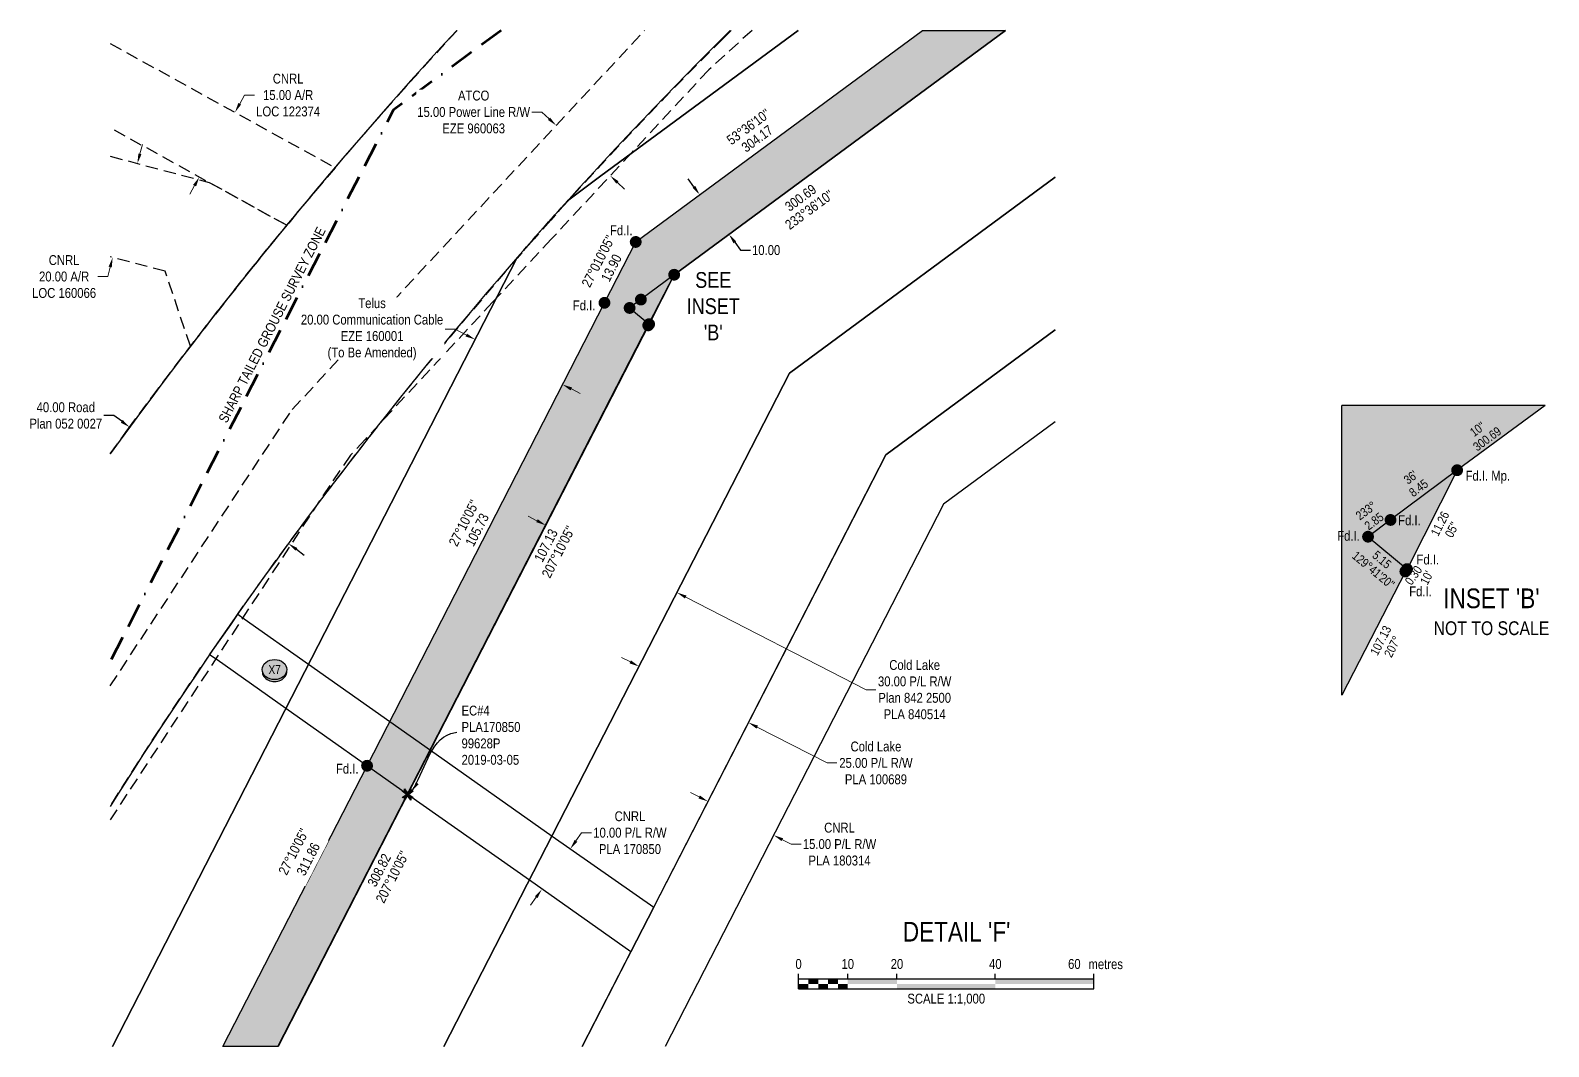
# Model space of a CAD drawing. Extents: x 506429 to 517084, y 6049655 to 6059669.
# Drawn here: x 506622 to 508163, y 6054665 to 6055696 of the extents above; entities that cross this region are included whole.
import ezdxf
from ezdxf.enums import TextEntityAlignment as Align

# ---------------------------------------------------------------- set-up
doc = ezdxf.new("R2010")
doc.units = 0
doc.header["$LTSCALE"] = 5
doc.header["$PDSIZE"] = 0.5
for name, pattern in [('BORDER', [17.5, 5, -2.5, 5, -2.5, 0, -2.5]), ('foc-ACCESSROAD', [3.75, 2.5, -1.25]), ('foc-FLOWLINE', [3.75, 2.5, -1.25])]:
    doc.linetypes.add(name, pattern=pattern)
doc.layers.get('Defpoints').update_dxf_attribs({"color": 9})
doc.layers.add('AS-BOUNDARY', color=7, linetype='BORDER', lineweight=60, true_color=0xcc33ff)
doc.layers.add('C-EZE-T', color=13, linetype='Continuous', lineweight=9)
doc.layers.add('F-RW-T', color=190, linetype='Continuous', lineweight=9)
for name, color, linetype in [('C-RW', 13, 'Continuous'), ('DETAIL-T', 7, 'Continuous'), ('F-AR', 190, 'foc-ACCESSROAD'), ('F-EZE', 190, 'foc-FLOWLINE'), ('F-RW', 190, 'Continuous'), ('L-BD', 7, 'Continuous'), ('L-BD1', 253, 'Continuous'), ('L-MON', 1, 'Continuous'), ('L-TITLEDB', 4, 'Continuous'), ('L-TITLEDB-T', 4, 'Continuous'), ('P-CROSSINGS', 250, 'Continuous'), ('P-PROPOSED', 10, 'Continuous'), ('P-PROPOSED-H', 21, 'Continuous'), ('P-TXT', 4, 'Continuous')]:
    doc.layers.add(name, color=color, linetype=linetype)
doc.styles.add('80', font='ARIALN.TTF', dxfattribs={"height": 10})
doc.styles.add('80CG', font='ARIALN.TTF', dxfattribs={"height": 10})
doc.styles.add('80L', font='ARIALN.TTF', dxfattribs={"height": 10})
doc.styles.add('Crossing', font='ARIALN.TTF', dxfattribs={"height": 10})
doc.dimstyles.new('Compass 5 000', dxfattribs={"dimscale": 5, "dimtxt": 9, "dimasz": 2, "dimexe": 0.2, "dimexo": 0.0625, "dimgap": 0.5, "dimtad": 0, "dimtih": 1, "dimtoh": 1, "dimzin": 0, "dimdsep": 46, "dimtxsty": '80CG', "dimcen": 0.1, "dimse1": 1, "dimse2": 1, "dimclrd": 256, "dimclrt": 256, "dimaunit": 1, "dimadec": 4, "dimazin": 0, "dimtfac": 0.06, "dimtofl": 0, "dimtmove": 0, "dimatfit": 1, "dimfxl": 0.2, "dimtolj": 1, "dimtzin": 0, "dimlwd": -1, "dimarcsym": 0})

# ---------------------------------------------------------------- blocks, each defined once
blk = doc.blocks.new('*D1077')
at = {"layer": 'Defpoints', "color": 0, "transparency": 16777216}
for p in [(506721.6, 6055292.4), (506882.8, 6055174.3), (506883.6, 6055175.4)]:
    blk.add_point(p, dxfattribs=at)
at = {"layer": 'L-TITLEDB-T', "transparency": 16777216}
for p, q in [((506706.3, 6055305.3), (506696.3, 6055305.3)), ((506714.3, 6055299.4), (506706.3, 6055305.3)), ((506891.7, 6055169.5), (506899.7, 6055163.6))]:
    blk.add_line(p, q, dxfattribs=at)
for points in [[(506715.3, 6055300.7), (506713.4, 6055298), (506722.4, 6055293.5)], [(506892.6, 6055170.8), (506890.7, 6055168.1), (506883.6, 6055175.4)]]:
    blk.add_solid(points, dxfattribs=at)
at = {"layer": 'L-TITLEDB-T', "transparency": 16777216, "insert": (506657.5, 6055305.3), "char_height": 10, "attachment_point": 5, "style": '80CG'}
blk.add_mtext('\\A1;40.00 Road\\PPlan 052 0027', dxfattribs=at)
blk = doc.blocks.new('*D1078')
at = {"layer": 'Defpoints', "color": 0, "transparency": 16777216}
for p in [(507169.8, 6054865.4), (507195.7, 6054847.1), (507167, 6054806.3)]:
    blk.add_point(p, dxfattribs=at)
at = {"layer": 'F-RW-T', "transparency": 16777216}
for p, q in [((507175.6, 6054873.6), (507181.3, 6054881.8)), ((507181.3, 6054881.8), (507191.3, 6054881.8)), ((507135.3, 6054816.4), (507129.5, 6054808.2))]:
    blk.add_line(p, q, dxfattribs=at)
for points in [[(507174.2, 6054874.5), (507176.9, 6054872.6), (507169.8, 6054865.4)], [(507133.9, 6054817.4), (507136.6, 6054815.5), (507141, 6054824.6)]]:
    blk.add_solid(points, dxfattribs=at)
at = {"layer": 'F-RW-T', "transparency": 16777216, "insert": (507230.4, 6054881.8), "char_height": 10, "attachment_point": 5, "style": '80CG'}
blk.add_mtext('\\A1;CNRL\\P10.00 P/L R/W\\PPLA 170850', dxfattribs=at)
blk = doc.blocks.new('fdia')
at = {"color": 255, "const_width": 1}
blk.add_lwpolyline([(-0.5, 0, 1), (0.5, 0, 1)], format="xyb", close=True, dxfattribs=at)
blk = doc.blocks.new('Fdiaa')
blk.add_blockref('fdia', (0, 0))
blk = doc.blocks.new('fdib')
at = {"color": 1, "const_width": 1.6}
blk.add_lwpolyline([(-0.4, 0, 1), (0.4, 0, 1)], format="xyb", close=True, dxfattribs=at)
at = {"color": 1}
blk.add_circle((0, 0), 0.8, dxfattribs=at)
blk = doc.blocks.new('Fdibb')
blk.add_blockref('fdib', (0, 0))
blk = doc.blocks.new('fdicc')
for name in ['Fdibb', 'Fdiaa']:
    blk.add_blockref(name, (0, 0))
blk = doc.blocks.new('FDI')
blk.add_blockref('fdicc', (0, 0))
blk = doc.blocks.new('TEMP')
h = blk.add_hatch(color=255)
h.dxf.hatch_style = 1
h.paths.add_polyline_path([(0, 0.25), (-0.67, 1.15), (-0.67, 0.67), (-1.15, 0.67), (-0.25, 0), (-1.15, -0.67), (-0.67, -0.67), (-0.67, -1.15), (0, -0.25), (0.67, -1.15), (0.67, -0.67), (1.15, -0.67), (0.25, 0), (1.15, 0.67), (0.67, 0.67), (0.67, 1.15)])
h.paths.add_polyline_path([(0.57, 0.85), (0.57, 0.57), (0.85, 0.57), (0.08, 0), (0.85, -0.57), (0.57, -0.57), (0.57, -0.85), (0, -0.08), (-0.57, -0.85), (-0.57, -0.57), (-0.85, -0.57), (-0.08, 0), (-0.85, 0.57), (-0.57, 0.57), (-0.57, 0.85), (0, 0.08)], flags=16)
h = blk.add_hatch(color=1)
h.dxf.hatch_style = 1
h.paths.add_polyline_path([(0, 0.08), (-0.57, 0.85), (-0.57, 0.57), (-0.85, 0.57), (-0.08, 0), (-0.85, -0.57), (-0.57, -0.57), (-0.57, -0.85), (0, -0.08), (0.57, -0.85), (0.57, -0.57), (0.85, -0.57), (0.08, 0), (0.85, 0.57), (0.57, 0.57), (0.57, 0.85)])
at = {"color": 1}
for p, q in [((-0.08, 0), (0.08, 0)), ((0, 0.08), (0, -0.08))]:
    blk.add_line(p, q, dxfattribs=at)
at = {"color": 255, "flags": 128}
blk.add_lwpolyline([(-0.25, 0), (-1.15, 0.67), (-0.67, 0.67), (-0.67, 1.15), (0, 0.25), (0.67, 1.15), (0.67, 0.67), (1.15, 0.67), (0.25, 0), (1.15, -0.67), (0.67, -0.67), (0.67, -1.15), (0, -0.25), (-0.67, -1.15), (-0.67, -0.67), (-1.15, -0.67)], close=True, dxfattribs=at)
at = {"color": 1, "flags": 128}
blk.add_lwpolyline([(-0.08, 0), (-0.85, 0.57), (-0.57, 0.57), (-0.57, 0.85), (0, 0.08), (0.57, 0.85), (0.57, 0.57), (0.85, 0.57), (0.08, 0), (0.85, -0.57), (0.57, -0.57), (0.57, -0.85), (0, -0.08), (-0.57, -0.85), (-0.57, -0.57), (-0.85, -0.57)], close=True, dxfattribs=at)
blk = doc.blocks.new('*D1079')
at = {"layer": 'Defpoints', "color": 0, "transparency": 16777216}
for p in [(506750.9, 6055555.7), (506705.1, 6055465.7), (506725.8, 6055460.2)]:
    blk.add_point(p, dxfattribs=at)
at = {"layer": 'F-RW-T', "transparency": 16777216}
for p, q in [((506732.8, 6055570.8), (506735.3, 6055580.5)), ((506702.6, 6055456), (506700.1, 6055446.3)), ((506700.1, 6055446.3), (506690.1, 6055446.3))]:
    blk.add_line(p, q, dxfattribs=at)
for points in [[(506731.2, 6055571.2), (506734.4, 6055570.4), (506730.2, 6055561.1)], [(506701, 6055456.4), (506704.2, 6055455.6), (506705.1, 6055465.7)]]:
    blk.add_solid(points, dxfattribs=at)
at = {"layer": 'F-RW-T', "transparency": 16777216, "insert": (506655.8, 6055446.3), "char_height": 10, "attachment_point": 5, "style": '80CG'}
blk.add_mtext('\\A1;CNRL\\P20.00 A/R\\PLOC 160066', dxfattribs=at)
blk = doc.blocks.new('*D1080')
at = {"layer": 'Defpoints', "color": 0, "transparency": 16777216}
for p in [(506811.1, 6055623), (506774.9, 6055557.4), (506793.1, 6055547.3)]:
    blk.add_point(p, dxfattribs=at)
at = {"layer": 'F-RW-T', "transparency": 16777216}
for p, q in [((506834.1, 6055621.7), (506839, 6055630.5)), ((506839, 6055630.5), (506849, 6055630.5)), ((506788.3, 6055538.6), (506783.5, 6055529.8))]:
    blk.add_line(p, q, dxfattribs=at)
for points in [[(506832.7, 6055622.5), (506835.6, 6055620.9), (506829.3, 6055613)], [(506786.8, 6055539.4), (506789.8, 6055537.8), (506793.1, 6055547.3)]]:
    blk.add_solid(points, dxfattribs=at)
at = {"layer": 'F-RW-T', "transparency": 16777216, "insert": (506883.3, 6055630.5), "char_height": 10, "attachment_point": 5, "style": '80CG'}
blk.add_mtext('\\A1;CNRL\\P15.00 A/R\\PLOC 122374', dxfattribs=at)
blk = doc.blocks.new('*D1084')
at = {"layer": 'Defpoints', "color": 0, "transparency": 16777216}
for p in [(507321.9, 6055544.6), (507351.5, 6055504.4), (507330.9, 6055489.2)]:
    blk.add_point(p, dxfattribs=at)
at = {"layer": 'P-TXT', "transparency": 16777216}
for p, q in [((507295.3, 6055537.4), (507289.4, 6055545.5)), ((507336.8, 6055481.1), (507342.8, 6055473.1)), ((507342.8, 6055473.1), (507352.8, 6055473.1))]:
    blk.add_line(p, q, dxfattribs=at)
for points in [[(507296.7, 6055538.4), (507294, 6055536.4), (507301.3, 6055529.4)], [(507338.2, 6055482.1), (507335.5, 6055480.1), (507330.9, 6055489.2)]]:
    blk.add_solid(points, dxfattribs=at)
at = {"layer": 'P-TXT', "transparency": 16777216, "insert": (507368.7, 6055473.1), "char_height": 10, "attachment_point": 5, "style": '80CG'}
blk.add_mtext('\\A1;10.00', dxfattribs=at)
blk = doc.blocks.new('*U1061')
at = {"color": 0}
for p, q in [((-150, 0), (-150, 15)), ((-150, 10), (150.2, 10)), ((-150, 0), (150.2, 0)), ((-100, 10), (-100, 15)), ((-50, 10), (-50, 15)), ((50, 10), (50, 15)), ((150.2, 0), (150.2, 15))]:
    blk.add_line(p, q, dxfattribs=at)
for points in [[(-150, 5), (-140, 5), (-150, 0), (-140, 0)], [(-140, 10), (-130, 10), (-140, 5), (-130, 5)], [(-130, 5), (-120, 5), (-130, 0), (-120, 0)], [(-120, 10), (-110, 10), (-120, 5), (-110, 5)], [(-110, 5), (-100, 5), (-110, 0), (-100, 0)], [(-100, 10), (-50, 10), (-100, 5), (-50, 5)], [(-50, 5), (50, 5), (-50, 0), (50, 0)], [(50, 10), (150.2, 10), (50, 5), (150.2, 5)]]:
    blk.add_solid(points, dxfattribs=at)
at = {"color": 0, "style": '80'}
blk.add_text('metres', height=10, dxfattribs=at).set_placement((162.2, 20), align=Align.CENTER)
at = {"color": 0, "char_height": 10, "style": '80'}
for s, insert, attachment_point in [('0', (-150, 30.2), 2), ('10', (-100, 30.2), 2), ('20', (-50, 30.2), 2), ('40', (50, 30.2), 2), ('60', (136.7, 30.2), 3), ('SCALE 1:1,000', (0.1, -5), 2)]:
    blk.add_mtext(s, dxfattribs=dict(at, insert=insert, attachment_point=attachment_point))
blk = doc.blocks.new('*D1086')
at = {"layer": 'Defpoints', "color": 0, "transparency": 16777216}
for p in [(507348.5, 6054989.2), (507415.1, 6054954.9), (507376.3, 6054879.3)]:
    blk.add_point(p, dxfattribs=at)
at = {"layer": 'F-RW-T', "transparency": 16777216}
for p, q in [((507300.7, 6054918.1), (507291.8, 6054922.7)), ((507385.2, 6054874.7), (507394.1, 6054870.2)), ((507394.1, 6054870.2), (507404.1, 6054870.2))]:
    blk.add_line(p, q, dxfattribs=at)
for points in [[(507301.5, 6054919.6), (507300, 6054916.6), (507309.6, 6054913.5)], [(507385.9, 6054876.2), (507384.4, 6054873.3), (507376.3, 6054879.3)]]:
    blk.add_solid(points, dxfattribs=at)
at = {"layer": 'F-RW-T', "transparency": 16777216, "insert": (507443.2, 6054870.2), "char_height": 10, "attachment_point": 5, "style": '80CG'}
blk.add_mtext('\\A1;CNRL\\P15.00 P/L R/W\\PPLA 180314', dxfattribs=at)
blk = doc.blocks.new('*D1087')
at = {"layer": 'Defpoints', "color": 0, "transparency": 16777216}
for p in [(507237.4, 6055046.2), (507350.7, 6054993.6), (507348.5, 6054989.2)]:
    blk.add_point(p, dxfattribs=at)
at = {"layer": 'F-RW-T', "transparency": 16777216}
for p, q in [((507230.8, 6055055.2), (507221.9, 6055059.8)), ((507359.6, 6054989), (507430.6, 6054952.6)), ((507430.6, 6054952.6), (507440.6, 6054952.6))]:
    blk.add_line(p, q, dxfattribs=at)
for points in [[(507231.5, 6055056.7), (507230, 6055053.7), (507239.6, 6055050.6)], [(507360.4, 6054990.5), (507358.9, 6054987.5), (507350.7, 6054993.6)]]:
    blk.add_solid(points, dxfattribs=at)
at = {"layer": 'F-RW-T', "transparency": 16777216, "insert": (507480.2, 6054952.6), "char_height": 10, "attachment_point": 5, "style": '80CG'}
blk.add_mtext('\\A1;Cold Lake\\P25.00 P/L R/W\\PPLA 100689', dxfattribs=at)
blk = doc.blocks.new('*D1085')
at = {"layer": 'Defpoints', "color": 0, "transparency": 16777216}
for p in [(507278.1, 6055125.6), (507104.2, 6055114.6), (507237.4, 6055046.2)]:
    blk.add_point(p, dxfattribs=at)
at = {"layer": 'F-RW-T', "transparency": 16777216}
for p, q in [((507136, 6055198.5), (507127.1, 6055203.1)), ((507287, 6055121), (507470.1, 6055027)), ((507470.1, 6055027), (507480.1, 6055027))]:
    blk.add_line(p, q, dxfattribs=at)
for points in [[(507136.8, 6055200), (507135.2, 6055197), (507144.9, 6055193.9)], [(507287.8, 6055122.5), (507286.2, 6055119.5), (507278.1, 6055125.6)]]:
    blk.add_solid(points, dxfattribs=at)
at = {"layer": 'F-RW-T', "transparency": 16777216, "insert": (507519.5, 6055027), "char_height": 10, "attachment_point": 5, "style": '80CG'}
blk.add_mtext('\\A1;Cold Lake\\P30.00 P/L R/W\\PPlan 842 2500\\PPLA 840514', dxfattribs=at)
blk = doc.blocks.new('*D1088')
at = {"layer": 'Defpoints', "color": 0, "transparency": 16777216}
for p in [(507155.5, 6055599.7), (507156, 6055600.2), (507210.9, 6055549.2)]:
    blk.add_point(p, dxfattribs=at)
at = {"layer": 'F-RW-T', "transparency": 16777216}
for p, q in [((507140.9, 6055613.3), (507130.9, 6055613.3)), ((507148.2, 6055606.5), (507140.9, 6055613.3)), ((507217.7, 6055541.8), (507225, 6055535))]:
    blk.add_line(p, q, dxfattribs=at)
for points in [[(507149.3, 6055607.7), (507147.1, 6055605.3), (507155.5, 6055599.7)], [(507218.8, 6055543.1), (507216.6, 6055540.6), (507210.4, 6055548.6)]]:
    blk.add_solid(points, dxfattribs=at)
at = {"layer": 'F-RW-T', "transparency": 16777216, "insert": (507071.7, 6055613.3), "char_height": 10, "attachment_point": 5, "style": '80CG', "bg_fill": 3, "box_fill_scale": 1.1, "bg_fill_color": 256, "bg_fill_true_color": 13158600, "bg_fill_transparency": 0}
blk.add_mtext('\\A1;ATCO\\P15.00 Power Line R/W\\PEZE 960063', dxfattribs=at)
blk = doc.blocks.new('*D1089')
at = {"layer": 'C-EZE-T', "transparency": 16777216}
for p, q in [((507052.9, 6055392.8), (507042.9, 6055392.8)), ((507064.3, 6055386.9), (507052.9, 6055392.8)), ((507170.9, 6055332.2), (507179.8, 6055327.6))]:
    blk.add_line(p, q, dxfattribs=at)
for points in [[(507065, 6055388.4), (507063.5, 6055385.5), (507073.2, 6055382.4)], [(507171.6, 6055333.7), (507170.1, 6055330.7), (507162, 6055336.7)]]:
    blk.add_solid(points, dxfattribs=at)
at = {"layer": 'Defpoints', "color": 0, "transparency": 16777216}
for p in [(507081.7, 6055399), (507170.5, 6055353.4), (507162, 6055336.7)]:
    blk.add_point(p, dxfattribs=at)
at = {"layer": 'C-EZE-T', "transparency": 16777216, "insert": (506968.5, 6055392.8), "char_height": 10, "attachment_point": 5, "style": '80CG', "bg_fill": 3, "box_fill_scale": 1.1, "bg_fill_color": 256, "bg_fill_true_color": 13158600, "bg_fill_transparency": 0}
blk.add_mtext('\\A1;Telus\\P20.00 Communication Cable\\PEZE 160001\\P(To Be Amended)', dxfattribs=at)
blk = doc.blocks.new('xing2')
h = blk.add_hatch(color=50)
h.dxf.hatch_style = 1
edge = h.paths.add_edge_path()
edge.add_ellipse((0, 0), major_axis=(-12.5, 0), ratio=0.816297, start_angle=0, end_angle=360)
h = blk.add_hatch(color=250)
h.dxf.hatch_style = 1
edge = h.paths.add_edge_path()
edge.add_ellipse((0, -2), major_axis=(-12.5, 0), ratio=0.816297, start_angle=0, end_angle=180)
edge.add_line((12.5, -2), (12.5, 0))
edge.add_ellipse((0, 0), major_axis=(-12.5, 0), ratio=0.816297, start_angle=0, end_angle=180, ccw=False)
edge.add_line((-12.5, 0), (-12.5, -2))
at = {"color": 250}
blk.add_ellipse((0, 0), major_axis=(-12.5, 0), ratio=0.816297, dxfattribs=at)
blk.add_ellipse((0, -2), major_axis=(-12.5, 0), ratio=0.816297, start_param=0, end_param=3.141593, dxfattribs=at)
at = {"color": 250, "style": 'Crossing'}
blk.add_attdef('CROSSING', text='', height=9, dxfattribs=at).set_placement((0.1, 0), align=Align.MIDDLE_CENTER)
at = {"color": 250, "style": 'Crossing', "flags": 1}
for tag, p in [('OWNER', (0.1, -12.5)), ('DESCRIPTION', (0.1, -25.8)), ('LOCATION', (0.1, -39.3)), ('DWG_REF', (0.1, -52.8))]:
    blk.add_attdef(tag, text='', height=9, dxfattribs=at).set_placement(p, align=Align.MIDDLE_CENTER)

msp = doc.modelspace()

# ---------------------------------------------------------------- hatches: boundary and pattern name
at = {"layer": 'P-PROPOSED-H'}
h = msp.add_hatch(color=256, dxfattribs=at)
h.dxf.hatch_style = 1
h.paths.add_polyline_path([(507004.668, 6054920.736), (507249.851, 6055398.011), (507275.294, 6055448.181), (507611.719, 6055696.194), (507527.556, 6055696.194), (507236.243, 6055481.439), (507204.539, 6055419.66), (506963.428, 6054949.798), (506817.107, 6054664.69), (506873.251, 6054664.69)])
h = msp.add_hatch(color=256, dxfattribs=at)
h.dxf.hatch_style = 1
h.paths.add_polyline_path([(508070.378, 6055249.743), (508159.656, 6055315.556), (507953.428, 6055315.556), (507953.428, 6055021.537), (508017.804, 6055146.964), (508019.494, 6055149.403)])

# ---------------------------------------------------------------- linework, layer by layer
at = {"layer": 'AS-BOUNDARY', "flags": 128}
msp.add_lwpolyline([(507099.76, 6055696.194), (506990.001, 6055615.255), (506702.634, 6055055.607)], dxfattribs=at)
at = {"layer": 'C-RW'}
for p, q in [((508159.656, 6055315.556), (508070.378, 6055249.743)), ((508070.378, 6055249.743), (508002.752, 6055199.268)), ((508002.752, 6055199.268), (507979.893, 6055182.267)), ((507979.893, 6055182.267), (508019.494, 6055149.403)), ((508017.804, 6055146.964), (507953.428, 6055021.537))]:
    msp.add_line(p, q, dxfattribs=at)
at = {"layer": 'C-RW', "color": 3}
msp.add_line((508019.494, 6055149.403), (508017.804, 6055146.964), dxfattribs=at)
at = {"layer": 'C-RW', "flags": 128}
msp.add_lwpolyline([(506704.814, 6054664.69), (507115.875, 6055465.579, -0.00440901), (507167.123, 6055523.269), (507200.897, 6055548.477), (507401.28, 6055696.194)], format="xyb", dxfattribs=at)
msp.add_lwpolyline([(507611.733, 6055696.194), (507275.294, 6055448.181), (507241.481, 6055422.943), (507230.051, 6055414.443), (507249.851, 6055398.011), (507249.007, 6055396.791), (506873.251, 6054664.69)], dxfattribs=at)
at = {"layer": 'F-AR'}
for points in [[(507333.163, 6055696.194), (507324.264, 6055687.411), (507297.524, 6055660.554), (507271.018, 6055633.468), (507244.745, 6055606.153), (507218.712, 6055578.613), (507192.918, 6055550.851), (507167.365, 6055522.865), (507150.131, 6055503.724), (507133.013, 6055484.484), (507116.008, 6055465.139), (507091.671, 6055437.113), (507067.572, 6055408.883), (507043.715, 6055380.453), (507020.099, 6055351.815), (506996.726, 6055322.985), (506973.599, 6055293.954), (506963.42, 6055280.954), (506950.718, 6055264.73), (506927.497, 6055234.285), (506904.616, 6055204.086), (506881.962, 6055173.467), (506859.572, 6055142.652), (506837.456, 6055111.644), (506815.607, 6055080.443), (506794.033, 6055049.056), (506772.727, 6055017.483), (506751.702, 6054985.722), (506730.951, 6054953.781), (506710.478, 6054921.663), (506702.634, 6054909.118)], [(506702.634, 6055266.332), (506721.326, 6055292.045), (506744.879, 6055323.861), (506768.706, 6055355.47), (506792.803, 6055386.874), (506817.157, 6055418.047), (506841.775, 6055449.005), (506866.66, 6055479.755), (506881.966, 6055498.345), (506891.817, 6055510.263), (506906.395, 6055527.688), (506917.232, 6055540.581), (506931.069, 6055556.831), (506942.899, 6055570.689), (506968.832, 6055600.56), (506995.023, 6055630.202), (507021.467, 6055659.62), (507048.163, 6055688.812), (507055.034, 6055696.194)], [(506702.634, 6055682.815), (506931.069, 6055556.831), (506917.232, 6055540.581), (506906.395, 6055527.688), (506891.817, 6055510.263), (506881.966, 6055498.345), (506702.634, 6055597.245)], [(506702.634, 6055568.42), (506802.935, 6055541.934), (506881.964, 6055498.352), (506866.648, 6055479.788), (506851.693, 6055461.429), (506841.748, 6055449.066), (506817.173, 6055418.008), (506792.803, 6055386.874), (506789.912, 6055383.114), (506784.144, 6055375.602), (506758.389, 6055451.686), (506702.634, 6055466.34)]]:
    msp.add_lwpolyline(points, dxfattribs=at)
at = {"layer": 'F-EZE'}
for points in [[(506702.634, 6055030.971), (506887.331, 6055311.302), (507245.275, 6055696.194)], [(507354.376, 6055696.194), (507310.358, 6055656.156), (507232.312, 6055572.234), (507150.558, 6055484.323)], [(507150.558, 6055484.323), (507090.936, 6055420.211), (506961.422, 6055280.954), (506946.455, 6055264.86), (506925.499, 6055234.285), (506702.634, 6054895.038)]]:
    msp.add_lwpolyline(points, dxfattribs=at)
at = {"layer": 'F-RW'}
for points in [[(506872.968, 6054664.69), (507249.664, 6055398.184), (507275.294, 6055448.181), (507611.719, 6055696.194)], [(507662.252, 6055547.263), (507392.562, 6055348.415), (507041.468, 6054664.69)], [(507041.468, 6054664.69), (507392.562, 6055348.415), (507662.252, 6055547.263)], [(507662.252, 6055392.113), (507490.263, 6055265.303), (507181.841, 6054664.69)], [(507181.85, 6054664.69), (507231.524, 6054761.43), (507254.566, 6054806.3), (507490.263, 6055265.303), (507662.252, 6055392.113)], [(507662.252, 6055299.026), (507548.88, 6055215.435), (507266.08, 6054664.69)]]:
    msp.add_lwpolyline(points, dxfattribs=at)
msp.add_lwpolyline([(507254.566, 6054806.3), (507231.276, 6054760.946), (507128.361, 6054833.516), (507004.668, 6054920.736), (506881.069, 6055007.889), (506811.074, 6055057.249), (506803.574, 6055062.524), (506832.053, 6055103.566), (506838.513, 6055099.018), (506904.112, 6055052.759), (507027.71, 6054965.603), (507151.402, 6054878.385), (507254.566, 6054806.3)], close=True, dxfattribs=at)
at = {"layer": 'L-TITLEDB', "flags": 128}
msp.add_lwpolyline([(507332.296, 6055696.194, 0.05781466), (506702.634, 6054908.408)], format="xyb", dxfattribs=at)
at = {"layer": 'L-TITLEDB'}
msp.add_arc((510412.596, 6052588.64), 4575.318, 137.218877, 144.18046, dxfattribs=at)
at = {"layer": 'P-PROPOSED', "flags": 128}
msp.add_lwpolyline([(508159.656, 6055315.556), (508070.378, 6055249.743), (508019.494, 6055149.403), (508017.804, 6055146.964), (507953.428, 6055021.537)], dxfattribs=at)
at = {"layer": 'P-PROPOSED-H'}
for p in [(508159.656, 6055315.556), (507953.428, 6055021.537)]:
    msp.add_line(p, (507953.428, 6055315.556), dxfattribs=at)
at = {"layer": 'P-PROPOSED-H', "flags": 128}
for points in [[(507527.556, 6055696.194), (507611.719, 6055696.194)], [(506873.251, 6054664.69), (506817.107, 6054664.69)]]:
    msp.add_lwpolyline(points, dxfattribs=at)

# ---------------------------------------------------------------- block references
at = {"layer": 'DETAIL-T', "xscale": 0.9990104649161125, "yscale": 0.9990104649161125, "zscale": 0.9990104649161125}
msp.add_blockref('*U1061', (507551.475, 6054723.425), dxfattribs=at)
at = {"layer": 'L-MON'}
for name, p, xscale, yscale, zscale in [('FDI', (507236.243, 6055481.439), 4.995052324580574, 4.995052324580574, 4.995052324580574), ('FDI', (507275.294, 6055448.181), 4.995052324580578, 4.995052324580578, 4.995052324580578), ('FDI', (507204.539, 6055419.66), 4.995052324580574, 4.995052324580574, 4.995052324580574), ('FDI', (507241.481, 6055422.943), 4.995052324580578, 4.995052324580578, 4.995052324580578), ('FDI', (507230.051, 6055414.443), 4.995052324580578, 4.995052324580578, 4.995052324580578), ('FDI', (507249.007, 6055396.791), 4.995052324580578, 4.995052324580578, 4.995052324580578), ('FDI', (507249.851, 6055398.011), 4.995052324580578, 4.995052324580578, 4.995052324580578), ('FDI', (508070.378, 6055249.743), 4.995052324580578, 4.995052324580578, 4.995052324580578), ('FDI', (508002.752, 6055199.268), 4.995052324580578, 4.995052324580578, 4.995052324580578), ('FDI', (507979.893, 6055182.267), 4.995052324580578, 4.995052324580578, 4.995052324580578), ('FDI', (508017.804, 6055146.964), 4.995052324580578, 4.995052324580578, 4.995052324580578), ('FDI', (508019.494, 6055149.403), 4.995052324580578, 4.995052324580578, 4.995052324580578), ('FDI', (506963.428, 6054949.798), 4.995052324580574, 4.995052324580574, 4.995052324580574), ('TEMP', (507004.668, 6054920.736), 4.995052324580578, 4.995052324580578, 4.995052324580578)]:
    msp.add_blockref(name, p, dxfattribs=dict(at, xscale=xscale, yscale=yscale, zscale=zscale))
at = {"layer": 'P-CROSSINGS', "xscale": 0.9990104649161125, "yscale": 0.9990104649161125, "zscale": 0.9990104649161125}
msp.add_blockref('xing2', (506869.474, 6055047.39), dxfattribs=at).add_auto_attribs({'CROSSING': 'X7'})

# ---------------------------------------------------------------- texts
at = {"layer": 'AS-BOUNDARY', "insert": (506812.066, 6055301.401), "char_height": 9.99505, "attachment_point": 1, "rotation": 62.820431, "style": '80L'}
msp.add_mtext_dynamic_manual_height_columns('SHARP TAILED GROUSE SURVEY ZONE', width=223.75994, gutter_width=50, heights=[0], dxfattribs=at)
at = {"layer": 'DETAIL-T', "color": 3, "attachment_point": 5, "style": '80CG'}
for s, insert, char_height, width in [("SEE\\PINSET\\P'B'", (507315.003, 6055416.22), 15.9842, 53.73842), ("INSET 'B'\\P{\\H0.7x;NOT TO SCALE}", (508105.225, 6055105.952), 19.98021, 116.85915), ("DETAIL 'F'", (507562.123, 6054781.315), 19.9802, 223.63651)]:
    msp.add_mtext(s, dxfattribs=dict(at, insert=insert, char_height=char_height, width=width))
at = {"layer": 'L-BD', "style": '80L'}
for s, height, rotation, p in [('300.69', 9.9901, 36.3966, (507403.652, 6055526.277)), ("233°36'10''", 9.9901, 36.3966, (507412.544, 6055514.215)), ("10''", 8.9911, 36.3966, (508091.135, 6055291.411)), ('300.69', 8.9911, 36.3966, (508100.818, 6055281.586)), ("36'", 8.9911, 36.7369, (508023.12, 6055242.519)), ('8.45', 8.9911, 36.7369, (508031.187, 6055231.711)), ('233°', 8.9911, 36.6407, (507977.908, 6055208.803)), ("207°10'05''", 9.9901, 62.8098, (507157.724, 6055166.938)), ('2.85', 8.9911, 36.6407, (507985.957, 6055197.982)), ('11.26', 8.9911, 63.1094, (508052.955, 6055195.506)), ("05''", 8.9911, 63.1094, (508064.983, 6055189.407)), ('107.13', 9.9901, 62.8098, (507145.061, 6055173.443)), ("129°41'20''", 8.99109, 320.3113, (507985.339, 6055148.538)), ('5.15', 8.9911, 320.3113, (507993.951, 6055158.916)), ('0.30', 8.9911, 55.2926, (508026.04, 6055143.064)), ("10'", 8.9911, 62.8306, (508039.349, 6055140.648)), ('107.13', 8.9911, 62.8306, (507992.751, 6055076.977)), ('207°', 8.9911, 62.8306, (508004.75, 6055070.818)), ('308.82', 9.9901, 62.8306, (506975.728, 6054843.79)), ("207°10'05''", 9.9901, 62.8306, (506989.059, 6054836.947))]:
    msp.add_text(s, height=height, rotation=rotation, dxfattribs=at).set_placement(p, align=Align.MIDDLE)
at = {"layer": 'L-BD1', "style": '80L'}
for s, rotation, p in [("53°36'10''", 36.3975, (507350.704, 6055598.383)), ('304.17', 36.3975, (507359.596, 6055586.321)), ('13.90', 62.8338, (507211.503, 6055455.111)), ("27°10'05''", 62.8353, (507061.763, 6055196.131)), ('105.73', 62.8353, (507075.095, 6055189.29))]:
    msp.add_text(s, height=9.9901, rotation=rotation, dxfattribs=at).set_placement(p, align=Align.MIDDLE)
at = {"layer": 'L-MON', "char_height": 9.9901, "attachment_point": 1, "style": '80L'}
for s, width, insert in [('Fd.I.', 22.04407, (507210.169, 6055498.27)), ('Fd.I. Mp.', 74.56615, (508078.969, 6055249.157)), ('Fd.I.', 22.04407, (508010.485, 6055203.934)), ('Fd.I.', 22.04407, (507948.628, 6055188.163)), ('Fd.I.', 22.04407, (508029.138, 6055164.064)), ('Fd.I.', 22.04407, (508021.699, 6055131.804)), ('EC#4\\PPLA170850\\P99628P\\P2019-03-05', 71.4426, (507059.386, 6055010.764)), ('Fd.I.', 22.04407, (506931.882, 6054951.771))]:
    msp.add_mtext_dynamic_manual_height_columns(s, width=width, gutter_width=50, heights=[0], dxfattribs=dict(at, insert=insert))

# ---------------------------------------------------------------- dimensions: what is measured, and where the dimension line sits
at = {"layer": 'F-RW-T'}
for base, p1, p2, angle, text, picture, middle in [((506793.121, 6055547.342), (506811.106, 6055622.991), (506774.921, 6055557.38), 241.122753, 'CNRL\\P15.00 A/R\\PLOC 122374', '*D1080', (506883.256, 6055630.467)), ((506705.141, 6055465.681), (506750.929, 6055555.667), (506725.847, 6055460.239), 255.273759, 'CNRL\\P20.00 A/R\\PLOC 160066', '*D1079', (506655.756, 6055446.338)), ((507278.104, 6055125.557), (507104.16, 6055114.579), (507237.376, 6055046.205), 332.830556, 'Cold Lake\\P30.00 P/L R/W\\PPlan 842 2500\\PPLA 840514', '*D1085', (507519.547, 6055027.026)), ((507350.737, 6054993.586), (507237.376, 6055046.205), (507348.464, 6054989.161), 332.819386, 'Cold Lake\\P25.00 P/L R/W\\PPLA 100689', '*D1087', (507480.16, 6054952.566)), ((507376.281, 6054879.304), (507348.464, 6054989.161), (507415.117, 6054954.935), 332.819612, 'CNRL\\P15.00 P/L R/W\\PPLA 180314', '*D1086', (507443.158, 6054870.168)), ((507169.803, 6054865.41), (507166.951, 6054806.304), (507195.735, 6054847.125), 54.810951, 'CNRL\\P10.00 P/L R/W\\PPLA 170850', '*D1078', (507230.414, 6054881.755))]:
    dim = msp.add_linear_dim(base=base, p1=p1, p2=p2, angle=angle, text=text, dimstyle='Compass 5 000', dxfattribs=at)
    dim.commit()
    dim.dimension.update_dxf_attribs({"geometry": picture, "text_midpoint": middle, "dimtype": 161})
at = {"layer": 'P-TXT'}
dim = msp.add_linear_dim(base=(507330.894, 6055489.17), p1=(507321.862, 6055544.557), p2=(507351.497, 6055504.358), angle=306.397456, text='10.00', dimstyle='Compass 5 000', dxfattribs=at)
dim.commit()
dim.dimension.update_dxf_attribs({"geometry": '*D1084', "text_midpoint": (507368.7, 6055473.071), "dimtype": 161})

# ---------------------------------------------------------------- leaders
at = {"layer": 'L-MON', "path_type": 1}
msp.add_leader([(507008.752, 6054923.798), (507048.57, 6054982.424), (507054.649, 6054983.943)], dimstyle='Compass 5 000', override={"dimgap": 0.5, "dimtad": 0}, dxfattribs=at)

# ---------------------------------------------------------------- next in the draw order: dimensions: what is measured, and where the dimension line sits
at = {"layer": 'C-EZE-T'}
dim = msp.add_linear_dim(base=(507161.982, 6055336.748), p1=(507081.72, 6055399.032), p2=(507170.537, 6055353.4), angle=332.807228, text='Telus\\P20.00 Communication Cable\\PEZE 160001\\P(To Be Amended)', dimstyle='Compass 5 000', override={"dimtfill": 1}, dxfattribs=at)
dim.commit()
dim.dimension.update_dxf_attribs({"geometry": '*D1089', "text_midpoint": (506968.514, 6055392.802), "dimtype": 161})

# ---------------------------------------------------------------- next in the draw order: linework, layer by layer
at = {"layer": 'C-RW', "flags": 128}
msp.add_lwpolyline([(507401.28, 6055696.194), (507200.897, 6055548.477), (507167.123, 6055523.269, 0.00440901), (507115.875, 6055465.579), (506704.814, 6054664.69)], format="xyb", dxfattribs=at)
msp.add_lwpolyline([(506817.107, 6054664.69), (506963.428, 6054949.798), (507204.539, 6055419.66), (507236.243, 6055481.439), (507527.556, 6055696.194)], dxfattribs=at)
msp.add_lwpolyline([(506817.107, 6054664.69), (506963.428, 6054949.798), (507204.539, 6055419.66), (507236.243, 6055481.439), (507527.556, 6055696.194)], dxfattribs=at)
at = {"layer": 'P-PROPOSED', "flags": 128}
for points in [[(506817.107, 6054664.69), (506963.428, 6054949.798), (507204.539, 6055419.66), (507236.243, 6055481.439), (507527.556, 6055696.194)], [(507611.719, 6055696.194), (507275.294, 6055448.181), (507249.851, 6055398.011), (507004.668, 6054920.736), (506873.251, 6054664.69)]]:
    msp.add_lwpolyline(points, dxfattribs=at)

# ---------------------------------------------------------------- next in the draw order: texts
at = {"layer": 'L-BD1', "style": '80L'}
msp.add_text("27°010'05''", height=9.9901, rotation=62.8338, dxfattribs=at).set_placement((507198.171, 6055461.953), align=Align.MIDDLE)
at = {"layer": 'L-MON', "insert": (507172.356, 6055422.101), "char_height": 9.9901, "attachment_point": 1, "style": '80L'}
msp.add_mtext_dynamic_manual_height_columns('Fd.I.', width=22.04407, gutter_width=50, heights=[0], dxfattribs=at)

# ---------------------------------------------------------------- next in the draw order: dimensions: what is measured, and where the dimension line sits
at = {"layer": 'L-TITLEDB-T'}
dim = msp.add_linear_dim(base=(506883.587, 6055175.383), p1=(506721.606, 6055292.366), p2=(506882.79, 6055174.296), angle=323.776458, text='40.00 Road\\PPlan 052 0027', dimstyle='Compass 5 000', dxfattribs=at)
dim.commit()
dim.dimension.update_dxf_attribs({"geometry": '*D1077', "text_midpoint": (506657.534, 6055305.272), "dimtype": 161})

# ---------------------------------------------------------------- next in the draw order: texts
at = {"layer": 'L-BD1', "insert": (506884.386, 6054864.885), "char_height": 9.9901, "width": 41.89496, "attachment_point": 2, "rotation": 62.8325, "style": '80L', "bg_fill": 2}
msp.add_mtext("27°10'05'' 311.86", dxfattribs=at)

# ---------------------------------------------------------------- next in the draw order: dimensions: what is measured, and where the dimension line sits
at = {"layer": 'F-RW-T'}
dim = msp.add_linear_dim(base=(507155.509, 6055599.67), p1=(507210.878, 6055549.186), p2=(507156.011, 6055600.21), angle=137.078208, text='ATCO\\P15.00 Power Line R/W\\PEZE 960063', dimstyle='Compass 5 000', override={"dimtfill": 1}, dxfattribs=at)
dim.commit()
dim.dimension.update_dxf_attribs({"geometry": '*D1088', "text_midpoint": (507071.723, 6055613.29), "dimtype": 161})

doc.saveas('drawing.dxf')
